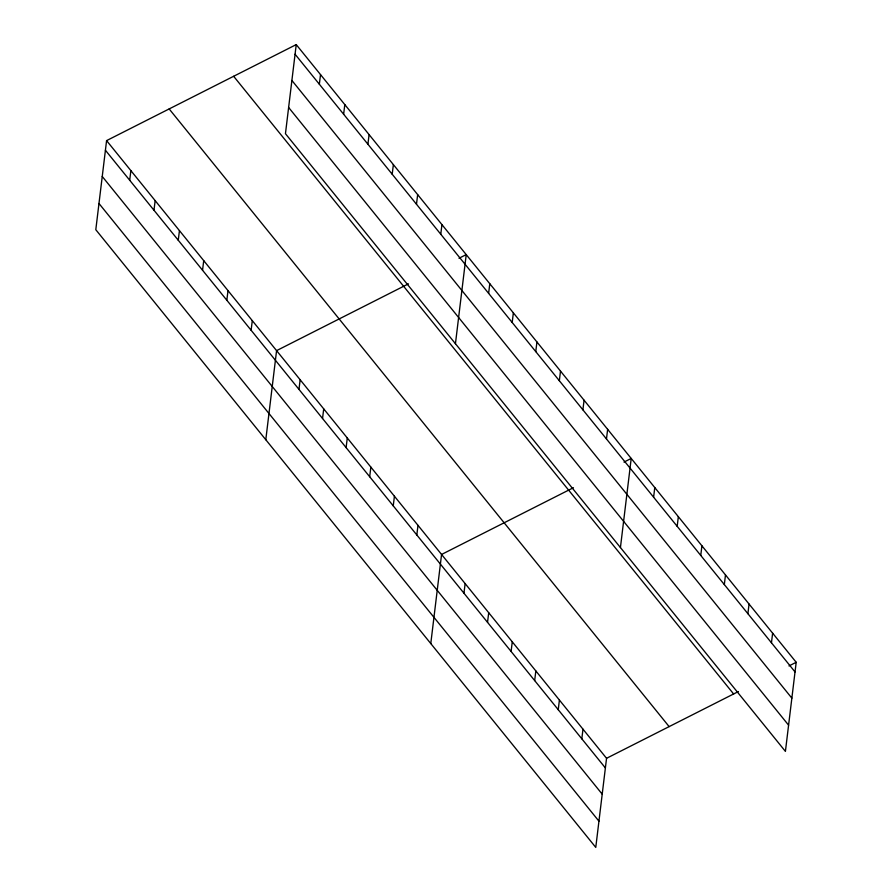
<?xml version="1.0" encoding="UTF-8"?>
<svg xmlns="http://www.w3.org/2000/svg" width="892" height="892" viewBox="0 0 892 892"><rect width="100%" height="100%" fill="white"/><g stroke="black" fill="none" stroke-linecap="round" stroke-linejoin="round"><path stroke-width="1.34" d="M106.583 140.613L95.801 229.712L595.767 847.4L606.549 758.3L106.583 140.613L296.233 44.6L796.199 662.288L785.417 751.387L285.451 133.7L296.233 44.6M129.708 180.251L130.868 170.617M153.981 210.256L155.152 200.622M178.266 240.26L179.437 230.627M202.551 270.254L203.722 260.62M226.836 300.258L228.006 290.625M251.12 330.263L252.291 320.629M265.794 439.723L276.576 350.634L408.447 283.857M319.347 84.238L320.518 74.605M298.976 389.38L300.147 379.747M343.632 114.243L344.803 104.598M322.547 418.504L323.707 408.87M367.917 144.236L369.087 134.603M346.118 447.617L347.278 437.983M392.201 174.241L393.372 164.607M369.689 476.741L370.849 467.107M416.486 204.246L417.657 194.612M393.249 505.864L394.42 496.231M440.771 234.25L441.941 224.606M416.82 534.977L417.991 525.343M455.444 343.71L466.226 254.61L459.001 258.267M430.78 643.567L441.562 554.467L573.444 487.701M488.626 293.368L489.786 283.734M463.963 593.225L465.133 583.58M512.198 322.491L513.357 312.847M487.534 622.337L488.704 612.704M535.769 351.604L536.928 341.97M511.105 651.461L512.264 641.827M559.34 380.728L560.499 371.094M534.676 680.574L535.836 670.94M582.9 409.841L584.07 400.207M558.247 709.697L559.407 700.064M606.471 438.964L607.642 429.331M581.818 738.821L582.978 729.177M620.431 547.543L631.213 458.443L623.987 462.101M653.613 497.201L654.784 487.567M677.184 526.325L678.344 516.691M700.755 555.437L701.915 545.804M724.326 584.561L725.486 574.927M747.897 613.685L749.057 604.051M771.457 642.798L772.628 633.164M606.549 758.3L738.431 691.534M788.974 665.945L796.199 662.288M295.074 54.234L795.028 671.921M291.896 80.458L791.862 698.146M288.629 107.475L788.584 725.163M233.648 76.288L733.614 693.965M169.168 108.936L669.134 726.612M105.423 150.246L605.378 767.934M102.246 176.471L602.212 794.159M98.979 203.488L598.945 821.175"/></g></svg>
